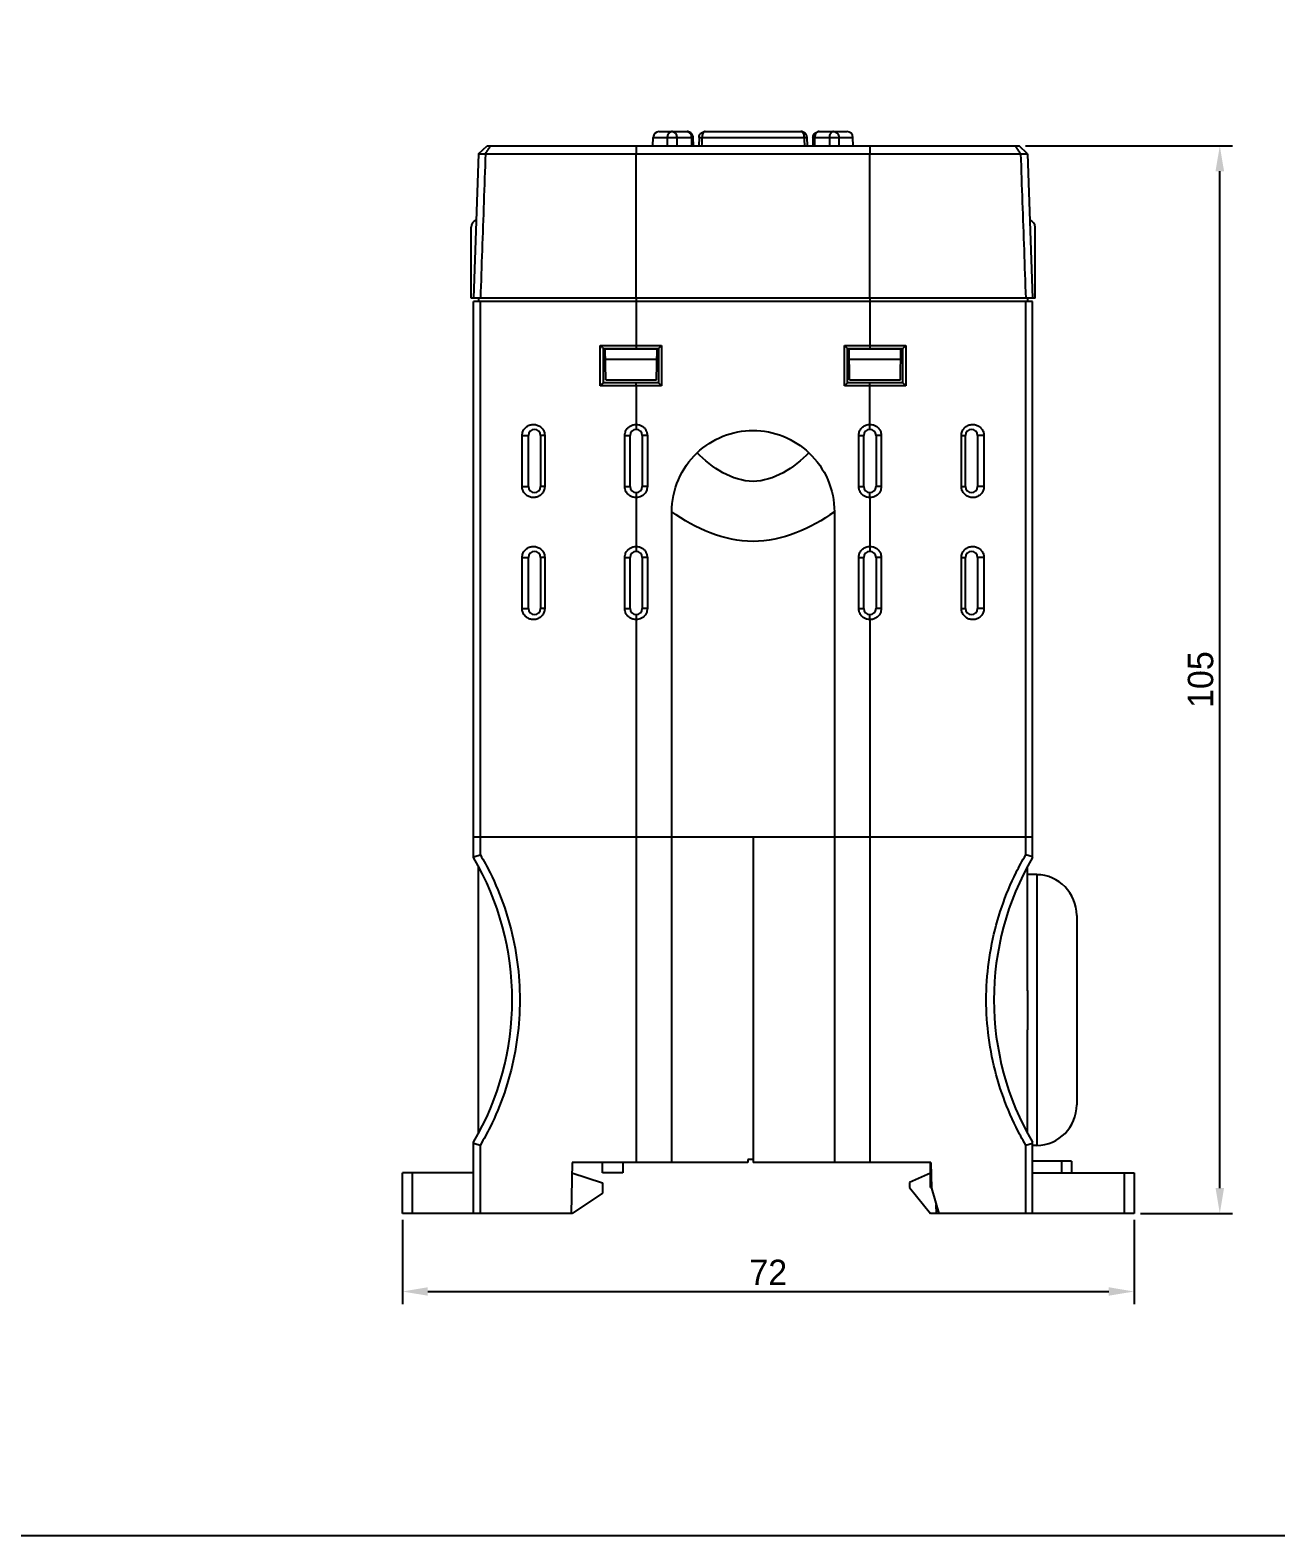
# Model space of a CAD drawing. Header units: millimetres. Extents: x 45 to 885, y 38 to 718.
# Drawn here: x 171.6 to 294.2, y 37.9 to 186 of the extents above; entities that cross this region are included whole.
import ezdxf

# ---------------------------------------------------------------- set-up
doc = ezdxf.new("R2010")
doc.units = ezdxf.units.MM
doc.layers.add('02___PRT_ALL_AXES', color=7, linetype='Continuous')
doc.styles.get("Standard").update_dxf_attribs({"font": 'BareunDotumPro1.ttf'})
doc.dimstyles.new('ISO-25', dxfattribs={"dimtxt": 2.5, "dimasz": 2.5, "dimexe": 1.25, "dimexo": 0.625, "dimtad": 1, "dimtxsty": 'Standard', "dimcen": 2.5, "dimadec": 0, "dimazin": 0, "dimtfac": 1, "dimtmove": 0, "dimatfit": 3, "dimfxl": 0, "dimarcsym": 0})

# ---------------------------------------------------------------- blocks, each defined once
blk = doc.blocks.new('*D14')
at = {"color": 0, "lineweight": -2}
for p, q in [((208.2, 69.02), (208.2, 60.72)), ((280.2, 69.02), (280.2, 60.72)), ((210.7, 61.97), (277.7, 61.97))]:
    blk.add_line(p, q, dxfattribs=at)
at = {"color": 0}
for points in [[(210.7, 62.39), (210.7, 61.56), (208.2, 61.97)], [(277.7, 61.56), (277.7, 62.39), (280.2, 61.97)]]:
    blk.add_solid(points, dxfattribs=at)
at = {"layer": 'Defpoints', "color": 0}
for p in [(208.2, 69.65), (280.2, 69.65), (280.2, 61.97)]:
    blk.add_point(p, dxfattribs=at)
at = {"color": 0, "insert": (244.2, 63.85), "char_height": 2.5, "attachment_point": 5}
blk.add_mtext('72', dxfattribs=at)
blk = doc.blocks.new('*D15')
at = {"color": 0, "lineweight": -2}
for p, q in [((269.5, 174.65), (289.88, 174.65)), ((288.63, 72.15), (288.63, 172.15)), ((280.83, 69.65), (289.88, 69.65))]:
    blk.add_line(p, q, dxfattribs=at)
at = {"color": 0}
for points in [[(289.05, 172.15), (288.21, 172.15), (288.63, 174.65)], [(288.21, 72.15), (289.05, 72.15), (288.63, 69.65)]]:
    blk.add_solid(points, dxfattribs=at)
at = {"layer": 'Defpoints', "color": 0}
for p in [(268.88, 174.65), (288.63, 174.65), (280.2, 69.65)]:
    blk.add_point(p, dxfattribs=at)
at = {"color": 0, "insert": (286.75, 122.15), "char_height": 2.5, "attachment_point": 5, "rotation": 90}
blk.add_mtext('105', dxfattribs=at)

msp = doc.modelspace()

# ---------------------------------------------------------------- linework, layer by layer
at = {"color": 7, "linetype": 'Continuous'}
for p, q in [((232.855, 174.648), (232.876, 175.464)), ((232.876, 175.464), (234.257, 175.464)), ((233.476, 176.048), (236.21, 176.048)), ((235.196, 175.464), (236.635, 175.464)), ((236.836, 174.648), (236.81, 175.467)), ((237.387, 175.474), (237.353, 174.648)), ((237.68, 175.464), (247.726, 175.464)), ((237.987, 176.048), (247.419, 176.048)), ((248.053, 174.648), (248.019, 175.474)), ((248.596, 175.467), (248.57, 174.648)), ((248.771, 175.464), (250.209, 175.464)), ((249.195, 176.048), (251.93, 176.048)), ((251.149, 175.464), (252.53, 175.464)), ((252.551, 174.648), (252.53, 175.464)), ((215.699, 173.849), (215.203, 159.648)), ((215.699, 173.849), (216.527, 174.648)), ((215.699, 173.855), (216.377, 173.856)), ((216.377, 173.849), (269.029, 173.849)), ((216.527, 174.648), (268.879, 174.648)), ((231.203, 159.648), (231.208, 173.849)), ((231.208, 174.648), (231.208, 173.849)), ((254.198, 174.648), (254.198, 173.849)), ((254.203, 159.648), (254.198, 173.849)), ((269.707, 173.849), (268.879, 174.648)), ((269.029, 173.856), (269.707, 173.855)), ((269.707, 173.849), (270.203, 159.648)), ((214.953, 159.648), (214.953, 166.648)), ((270.453, 159.648), (270.453, 166.648)), ((270.453, 159.648), (214.953, 159.648)), ((270.203, 159.348), (215.203, 159.348)), ((215.203, 104.648), (215.203, 159.348)), ((215.703, 159.648), (215.703, 159.348)), ((215.875, 104.917), (215.875, 159.348)), ((231.203, 159.348), (231.203, 154.698)), ((231.208, 159.648), (231.208, 159.348)), ((254.197, 159.648), (254.197, 159.348)), ((254.203, 159.348), (254.203, 154.998)), ((269.531, 104.917), (269.531, 159.348)), ((269.703, 159.648), (269.703, 159.348)), ((270.203, 104.648), (270.203, 159.348)), ((227.675, 151.048), (227.675, 154.998)), ((227.675, 154.998), (231.203, 154.998)), ((227.976, 154.698), (233.403, 154.698)), ((228.003, 151.348), (228.003, 154.698)), ((228.203, 151.648), (228.15, 154.701)), ((233.255, 154.648), (228.151, 154.648)), ((231.203, 154.998), (233.703, 154.998)), ((233.203, 151.648), (233.256, 154.701)), ((233.403, 154.698), (233.703, 154.998)), ((233.403, 154.698), (233.403, 151.348)), ((233.703, 154.998), (233.703, 151.048)), ((252.003, 154.698), (251.703, 154.998)), ((251.703, 151.048), (251.703, 154.998)), ((251.703, 154.998), (254.203, 154.998)), ((252.003, 154.698), (257.43, 154.698)), ((252.003, 151.348), (252.003, 154.698)), ((252.203, 151.648), (252.15, 154.701)), ((257.255, 154.648), (252.151, 154.648)), ((254.203, 154.998), (254.196, 154.698)), ((254.203, 154.998), (257.731, 154.998)), ((257.203, 151.648), (257.256, 154.701)), ((257.403, 154.698), (257.403, 151.348)), ((257.731, 154.998), (257.731, 151.048)), ((228.168, 153.648), (233.238, 153.648)), ((252.168, 153.648), (257.238, 153.648)), ((233.403, 151.348), (227.976, 151.348)), ((228.203, 151.648), (233.203, 151.648)), ((231.203, 151.048), (231.21, 151.348)), ((233.403, 151.348), (233.703, 151.048)), ((252.003, 151.348), (251.703, 151.048)), ((257.43, 151.348), (252.003, 151.348)), ((252.203, 151.648), (257.203, 151.648)), ((254.203, 146.748), (254.203, 151.348)), ((231.203, 151.048), (227.675, 151.048)), ((231.203, 151.048), (231.203, 147.248)), ((233.703, 151.048), (231.203, 151.048)), ((254.203, 151.048), (251.703, 151.048)), ((257.731, 151.048), (254.203, 151.048)), ((231.203, 147.248), (231.203, 146.748)), ((219.98, 141.148), (219.98, 146.148)), ((219.98, 146.148), (220.603, 146.148)), ((220.603, 141.148), (220.603, 146.148)), ((221.803, 146.148), (221.803, 141.148)), ((222.202, 146.148), (221.803, 146.148)), ((222.202, 146.148), (222.202, 141.148)), ((230.081, 141.148), (230.081, 146.148)), ((230.081, 146.148), (230.603, 146.148)), ((230.603, 141.148), (230.603, 146.148)), ((231.803, 146.148), (231.803, 141.148)), ((232.303, 146.148), (231.803, 146.148)), ((232.303, 146.148), (232.303, 141.148)), ((253.103, 141.148), (253.103, 146.148)), ((253.103, 146.148), (253.603, 146.148)), ((253.603, 141.148), (253.603, 146.148)), ((254.803, 146.148), (254.803, 141.148)), ((255.325, 146.148), (254.803, 146.148)), ((255.325, 146.148), (255.325, 141.148)), ((263.204, 141.148), (263.204, 146.148)), ((263.204, 146.148), (263.603, 146.148)), ((263.603, 141.148), (263.603, 146.148)), ((264.803, 146.148), (264.803, 141.148)), ((265.426, 146.148), (264.803, 146.148)), ((265.426, 146.148), (265.426, 141.148)), ((219.98, 141.148), (220.603, 141.148)), ((222.202, 141.148), (221.803, 141.148)), ((230.081, 141.148), (230.603, 141.148)), ((232.303, 141.148), (231.803, 141.148)), ((253.103, 141.148), (253.603, 141.148)), ((255.325, 141.148), (254.803, 141.148)), ((263.204, 141.148), (263.603, 141.148)), ((265.426, 141.148), (264.803, 141.148)), ((231.203, 140.548), (231.203, 135.248)), ((254.203, 140.049), (254.203, 140.548)), ((254.203, 140.048), (254.203, 134.748)), ((234.703, 74.648), (234.703, 138.648)), ((250.703, 138.648), (250.703, 74.648)), ((231.203, 135.248), (231.203, 134.748)), ((219.98, 129.148), (219.98, 134.148)), ((219.98, 134.148), (220.603, 134.148)), ((220.603, 129.148), (220.603, 134.148)), ((221.803, 134.148), (221.803, 129.148)), ((222.202, 134.148), (221.803, 134.148)), ((222.202, 134.148), (222.202, 129.148)), ((230.081, 129.148), (230.081, 134.148)), ((230.081, 134.148), (230.603, 134.148)), ((230.603, 129.148), (230.603, 134.148)), ((231.803, 134.148), (231.803, 129.148)), ((232.303, 134.148), (231.803, 134.148)), ((232.303, 134.148), (232.303, 129.148)), ((253.103, 129.148), (253.103, 134.148)), ((253.103, 134.148), (253.603, 134.148)), ((253.603, 129.148), (253.603, 134.148)), ((254.803, 134.148), (254.803, 129.148)), ((255.325, 134.148), (254.803, 134.148)), ((255.325, 134.148), (255.325, 129.148)), ((263.204, 129.148), (263.204, 134.148)), ((263.204, 134.148), (263.603, 134.148)), ((263.603, 129.148), (263.603, 134.148)), ((264.803, 134.148), (264.803, 129.148)), ((265.426, 134.148), (264.803, 134.148)), ((265.426, 134.148), (265.426, 129.148)), ((219.98, 129.148), (220.603, 129.148)), ((222.202, 129.148), (221.803, 129.148)), ((230.081, 129.148), (230.603, 129.148)), ((232.303, 129.148), (231.803, 129.148)), ((253.103, 129.148), (253.603, 129.148)), ((255.325, 129.148), (254.803, 129.148)), ((263.204, 129.148), (263.603, 129.148)), ((265.426, 129.148), (264.803, 129.148)), ((231.203, 128.548), (231.203, 74.648)), ((254.203, 128.049), (254.203, 128.548)), ((254.203, 128.048), (254.203, 74.648)), ((270.203, 106.648), (215.203, 106.648)), ((242.703, 106.648), (242.703, 74.648)), ((270.623, 102.967), (269.703, 102.983)), ((270.623, 102.967), (270.623, 76.33)), ((274.553, 98.967), (274.553, 80.329)), ((215.203, 69.648), (215.203, 76.648)), ((215.875, 69.648), (215.875, 76.379)), ((269.531, 69.648), (269.531, 76.379)), ((270.203, 69.648), (270.203, 76.648)), ((270.623, 76.33), (270.203, 76.322)), ((224.903, 74.648), (224.816, 69.648)), ((242.203, 74.648), (224.903, 74.648)), ((227.903, 73.648), (227.903, 74.648)), ((229.903, 74.648), (229.903, 73.648)), ((242.703, 74.948), (242.203, 74.948)), ((242.203, 74.948), (242.203, 74.648)), ((260.203, 74.648), (242.703, 74.648)), ((260.153, 72.198), (260.153, 74.648)), ((260.203, 74.648), (260.247, 72.148)), ((274.053, 74.798), (270.203, 74.798)), ((273.053, 74.798), (273.045, 73.648)), ((274.053, 74.798), (274.033, 73.648)), ((208.203, 69.648), (208.203, 73.648)), ((215.203, 73.648), (208.203, 73.648)), ((209.186, 69.648), (209.186, 73.648)), ((224.886, 73.654), (227.903, 72.648)), ((229.903, 73.648), (227.903, 73.648)), ((227.903, 72.648), (227.903, 71.648)), ((260.153, 73.598), (258.103, 72.698)), ((258.103, 72.698), (258.103, 72.198)), ((260.153, 73.198), (260.228, 73.2)), ((270.203, 73.648), (280.203, 73.648)), ((279.22, 73.648), (279.22, 69.648)), ((280.203, 73.648), (280.203, 69.648)), ((227.903, 71.648), (224.903, 69.648)), ((258.103, 72.198), (260.153, 69.648)), ((260.153, 72.198), (260.246, 72.197)), ((260.247, 72.148), (260.99, 69.648)), ((224.903, 69.648), (208.203, 69.648)), ((280.203, 69.648), (260.153, 69.648)), ((260.743, 69.648), (260.727, 70.532))]:
    msp.add_line(p, q, dxfattribs=at)
msp.add_lwpolyline([(45.491, 618.976), (885.408, 618.976), (885.408, 37.938), (45.491, 37.938)], close=True)
for centre, radius, start, end in [((233.476, 175.448), 0.6, 90, 178.5), ((251.93, 175.448), 0.6, 1.5, 90), ((215.653, 166.648), 0.7, 105.06861, 180), ((269.753, 166.648), 0.7, 0, 74.93139), ((221.203, 146.148), 0.6, 0, 180), ((231.203, 146.148), 0.6, 0, 180), ((254.203, 146.148), 0.6, 0, 180), ((264.203, 146.148), 0.6, 0, 180), ((221.203, 141.148), 0.6, 180, 0), ((231.203, 141.148), 0.6, 180, 0), ((254.203, 141.148), 0.6, 180, 0), ((264.203, 141.148), 0.6, 180, 0), ((221.203, 134.148), 0.6, 0, 180), ((231.203, 134.148), 0.6, 0, 180), ((254.203, 134.148), 0.6, 0, 180), ((264.203, 134.148), 0.6, 0, 180), ((221.203, 129.148), 0.6, 180, 0), ((231.203, 129.148), 0.6, 180, 0), ((254.203, 129.148), 0.6, 180, 0), ((264.203, 129.148), 0.6, 180, 0), ((191.313, 90.648), 27.689, 329.62833, 30.37167), ((294.092, 90.648), 27.689, 149.62833, 210.37167), ((270.553, 98.967), 4, 0, 89), ((270.553, 80.329), 4, 271, 0)]:
    msp.add_arc(centre, radius, start, end, dxfattribs=at)
for points in [[(234.257, 175.464), (234.256, 175.192), (234.255, 174.92), (234.253, 174.648)], [(235.196, 175.464), (235.195, 175.192), (235.194, 174.92), (235.192, 174.648)], [(236.635, 175.464), (236.643, 175.192), (236.652, 174.92), (236.661, 174.648)], [(236.724, 175.759), (236.708, 175.784), (236.691, 175.808), (236.672, 175.831)], [(236.786, 175.619), (236.778, 175.646), (236.767, 175.673), (236.755, 175.699)], [(237.413, 175.624), (237.421, 175.651), (237.432, 175.678), (237.444, 175.703)], [(237.68, 175.464), (237.668, 175.192), (237.656, 174.92), (237.644, 174.648)], [(247.726, 175.464), (247.738, 175.192), (247.75, 174.92), (247.762, 174.648)], [(248.771, 175.464), (248.763, 175.192), (248.754, 174.92), (248.745, 174.648)], [(250.209, 175.464), (250.211, 175.192), (250.212, 174.92), (250.214, 174.648)], [(251.149, 175.464), (251.15, 175.192), (251.151, 174.92), (251.153, 174.648)], [(234.703, 138.648), (234.703, 139.724), (235.146, 141.898), (236.419, 143.715), (237.2, 144.455)], [(248.206, 144.455), (246.765, 142.984), (242.703, 140.312), (238.641, 142.984), (237.2, 144.455)], [(248.206, 144.455), (248.987, 143.715), (250.26, 141.898), (250.703, 139.724), (250.703, 138.648)], [(250.703, 138.648), (248.408, 136.98), (242.703, 134.502), (236.998, 136.98), (234.703, 138.648)]]:
    msp.add_open_spline(points, degree=3, dxfattribs=at)
for points, knots in [([(234.772, 176.048), (234.727, 176.048), (234.634, 176.034), (234.507, 175.971), (234.399, 175.873), (234.319, 175.748), (234.27, 175.609), (234.258, 175.512), (234.257, 175.464)], [0, 0, 0, 0, 0.13624454, 0.27555328, 0.42026591, 0.56889954, 0.71616687, 0.85939691, 0.85939691, 0.85939691, 0.85939691]), ([(234.257, 175.464), (234.289, 175.466), (234.362, 175.469), (234.484, 175.472), (234.625, 175.474), (234.776, 175.474), (234.926, 175.472), (235.066, 175.469), (235.155, 175.466), (235.196, 175.464)], [0, 0, 0, 0, 0.09629911, 0.22064673, 0.36477543, 0.51902036, 0.67305686, 0.81654017, 0.93994838, 0.93994838, 0.93994838, 0.93994838]), ([(234.772, 176.048), (234.81, 176.048), (234.888, 176.033), (234.993, 175.969), (235.081, 175.87), (235.146, 175.746), (235.186, 175.607), (235.196, 175.512), (235.196, 175.464)], [0, 0, 0, 0, 0.11270879, 0.23244124, 0.36365203, 0.50496935, 0.64955037, 0.7924155, 0.7924155, 0.7924155, 0.7924155]), ([(236.21, 176.048), (236.247, 176.048), (236.323, 176.034), (236.426, 175.973), (236.514, 175.878), (236.58, 175.756), (236.623, 175.615), (236.634, 175.515), (236.635, 175.464)], [0, 0, 0, 0, 0.10995726, 0.22654436, 0.35372959, 0.49240683, 0.64012653, 0.79246253, 0.79246253, 0.79246253, 0.79246253]), ([(236.81, 175.467), (236.809, 175.519), (236.792, 175.621), (236.729, 175.763), (236.633, 175.884), (236.508, 175.977), (236.365, 176.035), (236.262, 176.048), (236.21, 176.048)], [0, 0, 0, 0, 0.15361284, 0.30706417, 0.46046817, 0.6137678, 0.76720805, 0.92080542, 0.92080542, 0.92080542, 0.92080542]), ([(236.635, 175.464), (236.665, 175.465), (236.726, 175.47), (236.758, 175.461), (236.816, 175.473), (236.81, 175.468)], [0, 0, 0, 0, 0.09189576, 0.15154966, 0.17546559, 0.17546559, 0.17546559, 0.17546559]), ([(237.387, 175.474), (237.39, 175.524), (237.407, 175.626), (237.47, 175.766), (237.567, 175.886), (237.691, 175.978), (237.834, 176.035), (237.936, 176.048), (237.987, 176.048)], [0, 0, 0, 0, 0.15252293, 0.30494675, 0.45734737, 0.60968184, 0.7621025, 0.91461845, 0.91461845, 0.91461845, 0.91461845]), ([(237.387, 175.474), (237.392, 175.478), (237.422, 175.468), (237.475, 175.475), (237.568, 175.467), (237.64, 175.466), (237.68, 175.464)], [0, 0, 0, 0, 0.01929018, 0.07755288, 0.17086862, 0.29305515, 0.29305515, 0.29305515, 0.29305515]), ([(237.987, 176.048), (237.959, 176.048), (237.899, 176.031), (237.824, 175.965), (237.762, 175.866), (237.716, 175.743), (237.688, 175.606), (237.681, 175.511), (237.68, 175.464)], [0, 0, 0, 0, 0.08272935, 0.17898362, 0.29513335, 0.42873384, 0.57057733, 0.71307656, 0.71307656, 0.71307656, 0.71307656]), ([(247.419, 176.048), (247.447, 176.048), (247.507, 176.031), (247.582, 175.965), (247.644, 175.866), (247.69, 175.743), (247.718, 175.606), (247.725, 175.511), (247.726, 175.464)], [0, 0, 0, 0, 0.08272981, 0.17898447, 0.29513429, 0.42873459, 0.57057774, 0.71307655, 0.71307655, 0.71307655, 0.71307655]), ([(248.019, 175.474), (248.016, 175.524), (247.999, 175.626), (247.936, 175.766), (247.839, 175.886), (247.715, 175.978), (247.572, 176.035), (247.47, 176.048), (247.419, 176.048)], [0, 0, 0, 0, 0.15252289, 0.30494672, 0.45734734, 0.60968183, 0.76210249, 0.91461845, 0.91461845, 0.91461845, 0.91461845]), ([(247.726, 175.464), (247.766, 175.466), (247.838, 175.467), (247.931, 175.475), (247.984, 175.468), (248.013, 175.478), (248.019, 175.474)], [0, 0, 0, 0, 0.1221673, 0.21549198, 0.27375938, 0.2930552, 0.2930552, 0.2930552, 0.2930552]), ([(248.596, 175.468), (248.59, 175.473), (248.648, 175.461), (248.68, 175.47), (248.741, 175.465), (248.771, 175.464)], [0, 0, 0, 0, 0.02390993, 0.08355492, 0.17546587, 0.17546587, 0.17546587, 0.17546587]), ([(248.596, 175.467), (248.597, 175.519), (248.614, 175.621), (248.677, 175.763), (248.773, 175.884), (248.898, 175.977), (249.041, 176.035), (249.144, 176.048), (249.195, 176.048)], [0, 0, 0, 0, 0.15361297, 0.30706427, 0.46046824, 0.61376785, 0.76720807, 0.92080542, 0.92080542, 0.92080542, 0.92080542]), ([(249.195, 176.048), (249.159, 176.048), (249.083, 176.034), (248.98, 175.973), (248.892, 175.878), (248.826, 175.756), (248.783, 175.615), (248.772, 175.515), (248.771, 175.464)], [0, 0, 0, 0, 0.10995731, 0.22654428, 0.35372959, 0.4924069, 0.64012642, 0.79246253, 0.79246253, 0.79246253, 0.79246253]), ([(250.634, 176.048), (250.596, 176.048), (250.518, 176.033), (250.413, 175.969), (250.325, 175.87), (250.26, 175.746), (250.22, 175.607), (250.21, 175.512), (250.209, 175.464)], [0, 0, 0, 0, 0.11270935, 0.23244214, 0.36365291, 0.50497, 0.64955074, 0.79241549, 0.79241549, 0.79241549, 0.79241549]), ([(250.209, 175.464), (250.251, 175.466), (250.339, 175.469), (250.48, 175.472), (250.63, 175.474), (250.781, 175.474), (250.922, 175.472), (251.044, 175.469), (251.117, 175.466), (251.149, 175.464)], [0, 0, 0, 0, 0.1233847, 0.26687139, 0.42090585, 0.57515141, 0.71928332, 0.84362951, 0.93994839, 0.93994839, 0.93994839, 0.93994839]), ([(250.634, 176.048), (250.679, 176.048), (250.771, 176.034), (250.899, 175.971), (251.007, 175.873), (251.087, 175.748), (251.136, 175.609), (251.148, 175.512), (251.149, 175.464)], [0, 0, 0, 0, 0.1362438, 0.27555215, 0.4202648, 0.56889873, 0.71616644, 0.85939692, 0.85939692, 0.85939692, 0.85939692]), ([(216.377, 173.849), (216.321, 172.269), (216.209, 169.111), (216.042, 164.378), (215.93, 161.224), (215.874, 159.648)], [0, 0, 0, 0, 4.7419161, 9.479585, 14.2093843, 14.2093843, 14.2093843, 14.2093843]), ([(216.377, 173.849), (216.434, 173.935), (216.538, 174.116), (216.718, 174.378), (216.834, 174.558), (216.894, 174.648)], [0, 0, 0, 0, 0.30801502, 0.62673392, 0.95240282, 0.95240282, 0.95240282, 0.95240282]), ([(269.029, 173.849), (268.972, 173.935), (268.868, 174.116), (268.688, 174.378), (268.571, 174.558), (268.512, 174.648)], [0, 0, 0, 0, 0.30801006, 0.62672901, 0.95240283, 0.95240283, 0.95240283, 0.95240283]), ([(269.029, 173.849), (269.085, 172.269), (269.197, 169.111), (269.364, 164.378), (269.476, 161.224), (269.532, 159.648)], [0, 0, 0, 0, 4.7419163, 9.4795852, 14.2093843, 14.2093843, 14.2093843, 14.2093843]), ([(227.976, 154.698), (227.943, 154.731), (227.876, 154.798), (227.776, 154.898), (227.709, 154.965), (227.675, 154.998)], [0, 0, 0, 0, 0.14119249, 0.28284495, 0.42492348, 0.42492348, 0.42492348, 0.42492348]), ([(257.43, 154.698), (257.463, 154.731), (257.53, 154.798), (257.63, 154.898), (257.697, 154.965), (257.731, 154.998)], [0, 0, 0, 0, 0.1411922, 0.28284437, 0.4249228, 0.4249228, 0.4249228, 0.4249228]), ([(227.976, 151.348), (227.943, 151.315), (227.876, 151.249), (227.776, 151.148), (227.709, 151.082), (227.675, 151.048)], [0, 0, 0, 0, 0.14119249, 0.28284495, 0.42492348, 0.42492348, 0.42492348, 0.42492348]), ([(257.43, 151.348), (257.463, 151.315), (257.53, 151.249), (257.63, 151.148), (257.697, 151.082), (257.731, 151.048)], [0, 0, 0, 0, 0.1411922, 0.28284437, 0.4249228, 0.4249228, 0.4249228, 0.4249228]), ([(219.98, 146.148), (219.98, 146.223), (220, 146.418), (220.116, 146.717), (220.353, 146.997), (220.666, 147.186), (221.019, 147.265), (221.379, 147.231), (221.714, 147.083), (221.986, 146.834), (222.159, 146.515), (222.201, 146.275), (222.202, 146.154), (222.202, 146.148)], [0, 0, 0, 0, 0.2251407, 0.5816542, 0.9460881, 1.3059673, 1.6587, 2.0119067, 2.3730002, 2.7392613, 3.0978757, 3.4403777, 3.45869, 3.45869, 3.45869, 3.45869]), ([(230.081, 146.148), (230.081, 146.242), (230.106, 146.437), (230.222, 146.713), (230.413, 146.952), (230.658, 147.127), (230.928, 147.229), (231.113, 147.249), (231.203, 147.248)], [0, 0, 0, 0, 0.2825949, 0.5802685, 0.8871319, 1.1892516, 1.4733925, 1.7425521, 1.7425521, 1.7425521, 1.7425521]), ([(231.203, 147.248), (231.292, 147.248), (231.477, 147.226), (231.746, 147.121), (231.984, 146.941), (232.167, 146.707), (232.277, 146.436), (232.303, 146.245), (232.303, 146.148)], [0, 0, 0, 0, 0.2677824, 0.5535008, 0.8538571, 1.1538191, 1.4325805, 1.7229137, 1.7229137, 1.7229137, 1.7229137]), ([(237.2, 144.455), (237.93, 145.146), (239.668, 146.262), (241.698, 146.648), (242.703, 146.648)], [0, 0, 0, 0, 3.0161978, 6.0323957, 6.0323957, 6.0323957, 6.0323957]), ([(242.703, 146.648), (243.708, 146.648), (245.738, 146.262), (247.476, 145.146), (248.206, 144.455)], [0, 0, 0, 0, 3.0161978, 6.0323957, 6.0323957, 6.0323957, 6.0323957]), ([(253.103, 146.148), (253.103, 146.261), (253.14, 146.495), (253.303, 146.815), (253.562, 147.065), (253.874, 147.217), (254.097, 147.248), (254.203, 147.248)], [0, 0, 0, 0, 0.3394546, 0.6970018, 1.0580584, 1.40182, 1.72069, 1.72069, 1.72069, 1.72069]), ([(254.203, 147.248), (254.294, 147.249), (254.482, 147.228), (254.756, 147.124), (254.999, 146.945), (255.186, 146.71), (255.299, 146.437), (255.323, 146.246), (255.325, 146.148)], [0, 0, 0, 0, 0.2726555, 0.5629083, 0.8670848, 1.1698951, 1.4503594, 1.7425563, 1.7425563, 1.7425563, 1.7425563]), ([(263.204, 146.148), (263.204, 146.222), (263.224, 146.415), (263.339, 146.714), (263.575, 146.995), (263.888, 147.184), (264.24, 147.265), (264.6, 147.231), (264.935, 147.085), (265.207, 146.837), (265.381, 146.519), (265.425, 146.277), (265.426, 146.155), (265.426, 146.148)], [0, 0, 0, 0, 0.2221324, 0.5783093, 0.9430485, 1.3031694, 1.6558879, 2.0089427, 2.3693972, 2.7348392, 3.093664, 3.4376325, 3.4587044, 3.4587044, 3.4587044, 3.4587044]), ([(222.202, 141.148), (222.202, 141.074), (222.182, 140.881), (222.067, 140.582), (221.831, 140.301), (221.518, 140.112), (221.166, 140.032), (220.806, 140.065), (220.471, 140.212), (220.199, 140.46), (220.024, 140.777), (219.981, 141.02), (219.98, 141.141), (219.98, 141.148)], [0, 0, 0, 0, 0.2221324, 0.5783093, 0.9430485, 1.3031694, 1.6558879, 2.0089427, 2.3693972, 2.7348392, 3.093664, 3.4376325, 3.4587044, 3.4587044, 3.4587044, 3.4587044]), ([(231.203, 140.048), (231.112, 140.047), (230.923, 140.069), (230.649, 140.173), (230.406, 140.353), (230.22, 140.587), (230.107, 140.859), (230.082, 141.051), (230.081, 141.148)], [0, 0, 0, 0, 0.2731157, 0.5638772, 0.8679502, 1.1700932, 1.4505533, 1.7425462, 1.7425462, 1.7425462, 1.7425462]), ([(232.303, 141.148), (232.303, 141.054), (232.278, 140.861), (232.165, 140.586), (231.978, 140.347), (231.737, 140.173), (231.473, 140.069), (231.291, 140.048), (231.203, 140.048)], [0, 0, 0, 0, 0.2815, 0.5773614, 0.8813421, 1.1797974, 1.4587865, 1.7229143, 1.7229143, 1.7229143, 1.7229143]), ([(254.203, 140.048), (254.114, 140.048), (253.928, 140.071), (253.66, 140.176), (253.421, 140.356), (253.239, 140.59), (253.129, 140.861), (253.103, 141.052), (253.103, 141.148)], [0, 0, 0, 0, 0.2682515, 0.5544854, 0.8547426, 1.1540319, 1.4327726, 1.7229039, 1.7229039, 1.7229039, 1.7229039]), ([(255.325, 141.148), (255.325, 141.054), (255.299, 140.859), (255.184, 140.583), (254.993, 140.344), (254.747, 140.169), (254.478, 140.067), (254.293, 140.047), (254.203, 140.048)], [0, 0, 0, 0, 0.2829679, 0.5808845, 0.8878608, 1.1902012, 1.4736991, 1.7425545, 1.7425545, 1.7425545, 1.7425545]), ([(265.426, 141.148), (265.426, 141.073), (265.406, 140.879), (265.29, 140.579), (265.053, 140.299), (264.74, 140.111), (264.387, 140.032), (264.027, 140.066), (263.692, 140.213), (263.42, 140.463), (263.247, 140.781), (263.205, 141.022), (263.204, 141.142), (263.204, 141.148)], [0, 0, 0, 0, 0.2251407, 0.5816542, 0.9460881, 1.3059673, 1.6587, 2.0119067, 2.3730002, 2.7392613, 3.0978757, 3.4403777, 3.45869, 3.45869, 3.45869, 3.45869]), ([(219.98, 134.148), (219.98, 134.223), (220, 134.418), (220.116, 134.717), (220.353, 134.997), (220.666, 135.186), (221.019, 135.265), (221.379, 135.231), (221.714, 135.083), (221.986, 134.834), (222.159, 134.515), (222.201, 134.275), (222.202, 134.154), (222.202, 134.148)], [0, 0, 0, 0, 0.2251407, 0.5816542, 0.9460881, 1.3059673, 1.6587, 2.0119067, 2.3730002, 2.7392613, 3.0978757, 3.4403777, 3.45869, 3.45869, 3.45869, 3.45869]), ([(230.081, 134.148), (230.081, 134.242), (230.106, 134.437), (230.222, 134.713), (230.413, 134.952), (230.658, 135.127), (230.928, 135.229), (231.113, 135.249), (231.203, 135.248)], [0, 0, 0, 0, 0.2825949, 0.5802685, 0.8871319, 1.1892516, 1.4733925, 1.7425521, 1.7425521, 1.7425521, 1.7425521]), ([(231.203, 135.248), (231.292, 135.248), (231.477, 135.226), (231.746, 135.121), (231.984, 134.941), (232.167, 134.707), (232.277, 134.436), (232.303, 134.245), (232.303, 134.148)], [0, 0, 0, 0, 0.2677824, 0.5535008, 0.8538571, 1.1538191, 1.4325805, 1.7229137, 1.7229137, 1.7229137, 1.7229137]), ([(253.103, 134.148), (253.103, 134.261), (253.14, 134.495), (253.303, 134.815), (253.562, 135.065), (253.874, 135.217), (254.097, 135.248), (254.203, 135.248)], [0, 0, 0, 0, 0.3394546, 0.6970018, 1.0580584, 1.40182, 1.72069, 1.72069, 1.72069, 1.72069]), ([(254.203, 135.248), (254.294, 135.249), (254.482, 135.228), (254.756, 135.124), (254.999, 134.945), (255.186, 134.71), (255.299, 134.437), (255.323, 134.246), (255.325, 134.148)], [0, 0, 0, 0, 0.2726555, 0.5629083, 0.8670848, 1.1698951, 1.4503594, 1.7425563, 1.7425563, 1.7425563, 1.7425563]), ([(263.204, 134.148), (263.204, 134.222), (263.224, 134.415), (263.339, 134.714), (263.575, 134.995), (263.888, 135.184), (264.24, 135.265), (264.6, 135.231), (264.935, 135.085), (265.207, 134.837), (265.381, 134.519), (265.425, 134.277), (265.426, 134.155), (265.426, 134.148)], [0, 0, 0, 0, 0.2221324, 0.5783093, 0.9430485, 1.3031694, 1.6558879, 2.0089427, 2.3693972, 2.7348392, 3.093664, 3.4376325, 3.4587044, 3.4587044, 3.4587044, 3.4587044]), ([(222.202, 129.148), (222.202, 129.074), (222.182, 128.881), (222.067, 128.582), (221.831, 128.301), (221.518, 128.112), (221.166, 128.032), (220.806, 128.065), (220.471, 128.212), (220.199, 128.46), (220.024, 128.777), (219.981, 129.02), (219.98, 129.141), (219.98, 129.148)], [0, 0, 0, 0, 0.2221324, 0.5783093, 0.9430485, 1.3031694, 1.6558879, 2.0089427, 2.3693972, 2.7348392, 3.093664, 3.4376325, 3.4587044, 3.4587044, 3.4587044, 3.4587044]), ([(231.203, 128.048), (231.112, 128.047), (230.923, 128.069), (230.649, 128.173), (230.406, 128.353), (230.22, 128.587), (230.107, 128.859), (230.082, 129.051), (230.081, 129.148)], [0, 0, 0, 0, 0.2731157, 0.5638772, 0.8679502, 1.1700932, 1.4505533, 1.7425462, 1.7425462, 1.7425462, 1.7425462]), ([(232.303, 129.148), (232.303, 129.054), (232.278, 128.861), (232.165, 128.586), (231.978, 128.347), (231.737, 128.173), (231.473, 128.069), (231.291, 128.048), (231.203, 128.048)], [0, 0, 0, 0, 0.2815, 0.5773614, 0.8813421, 1.1797974, 1.4587865, 1.7229143, 1.7229143, 1.7229143, 1.7229143]), ([(254.203, 128.048), (254.114, 128.048), (253.928, 128.071), (253.66, 128.176), (253.421, 128.356), (253.239, 128.59), (253.129, 128.861), (253.103, 129.052), (253.103, 129.148)], [0, 0, 0, 0, 0.2682515, 0.5544854, 0.8547426, 1.1540319, 1.4327726, 1.7229039, 1.7229039, 1.7229039, 1.7229039]), ([(255.325, 129.148), (255.325, 129.054), (255.299, 128.859), (255.184, 128.583), (254.993, 128.344), (254.747, 128.169), (254.478, 128.067), (254.293, 128.047), (254.203, 128.048)], [0, 0, 0, 0, 0.2829679, 0.5808845, 0.8878608, 1.1902012, 1.4736991, 1.7425545, 1.7425545, 1.7425545, 1.7425545]), ([(265.426, 129.148), (265.426, 129.073), (265.406, 128.879), (265.29, 128.579), (265.053, 128.299), (264.74, 128.111), (264.387, 128.032), (264.027, 128.066), (263.692, 128.213), (263.42, 128.463), (263.247, 128.781), (263.205, 129.022), (263.204, 129.142), (263.204, 129.148)], [0, 0, 0, 0, 0.2251407, 0.5816542, 0.9460881, 1.3059673, 1.6587, 2.0119067, 2.3730002, 2.7392613, 3.0978757, 3.4403777, 3.45869, 3.45869, 3.45869, 3.45869]), ([(215.203, 104.74), (215.277, 104.759), (215.425, 104.797), (215.649, 104.858), (215.799, 104.896), (215.875, 104.917)], [0, 0, 0, 0, 0.2286483, 0.46027259, 0.69459092, 0.69459092, 0.69459092, 0.69459092]), ([(215.875, 104.918), (216.211, 104.342), (217.107, 102.678), (218.313, 99.784), (219.281, 96.204), (219.773, 92.512), (219.773, 88.785), (219.281, 85.093), (218.313, 81.513), (217.107, 78.619), (216.211, 76.954), (215.875, 76.379)], [0, 0, 0, 0, 1.9998765, 5.6661703, 9.3777112, 13.0949377, 16.8078541, 20.5249723, 24.2364529, 27.9027914, 29.9028215, 29.9028215, 29.9028215, 29.9028215]), ([(269.531, 76.379), (269.198, 76.949), (268.304, 78.608), (267.097, 81.499), (266.126, 85.084), (265.633, 88.782), (265.633, 92.514), (266.126, 96.212), (267.097, 99.797), (268.303, 102.688), (269.198, 104.348), (269.531, 104.918)], [0, 0, 0, 0, 1.9805142, 5.6521341, 9.3692716, 13.0921215, 16.810609, 20.5333501, 24.2504276, 27.9220928, 29.9027615, 29.9027615, 29.9027615, 29.9027615]), ([(270.203, 104.74), (270.129, 104.759), (269.981, 104.797), (269.757, 104.858), (269.607, 104.896), (269.531, 104.917)], [0, 0, 0, 0, 0.22862633, 0.46024965, 0.69458836, 0.69458836, 0.69458836, 0.69458836]), ([(269.703, 91.559), (269.703, 91.211), (269.699, 90.349), (269.698, 89.063), (269.703, 88.125), (269.703, 87.702)], [0, 0, 0, 0, 1.0434216, 2.5871005, 3.8568484, 3.8568484, 3.8568484, 3.8568484]), ([(215.203, 76.557), (215.277, 76.538), (215.425, 76.499), (215.649, 76.439), (215.799, 76.4), (215.875, 76.379)], [0, 0, 0, 0, 0.22864835, 0.46027262, 0.69459076, 0.69459076, 0.69459076, 0.69459076]), ([(269.531, 76.379), (269.607, 76.4), (269.757, 76.439), (269.981, 76.499), (270.129, 76.538), (270.203, 76.557)], [0, 0, 0, 0, 0.23433891, 0.46596224, 0.69458852, 0.69458852, 0.69458852, 0.69458852])]:
    msp.add_open_spline(points, degree=3, knots=knots, dxfattribs=at)
at = {"layer": '02___PRT_ALL_AXES', "color": 7, "linetype": 'Continuous'}
for p, q in [((215.703, 77.543), (215.703, 103.75)), ((269.703, 91.547), (269.703, 103.742)), ((269.703, 77.55), (269.703, 87.711))]:
    msp.add_line(p, q, dxfattribs=at)

# ---------------------------------------------------------------- dimensions: what is measured, and where the dimension line sits
dim = msp.add_linear_dim(base=(288.63, 174.648), p1=(280.203, 69.648), p2=(268.879, 174.648), angle=90, dimstyle='ISO-25', override={"dimfxl": 3})
dim.commit()
dim.dimension.update_dxf_attribs({"geometry": '*D15', "text_midpoint": (286.755, 122.148)})
dim = msp.add_linear_dim(base=(280.203, 61.972), p1=(208.203, 69.648), p2=(280.203, 69.648), dimstyle='ISO-25', override={"dimfxl": 3})
dim.commit()
dim.dimension.update_dxf_attribs({"geometry": '*D14', "text_midpoint": (244.203, 63.847)})

doc.saveas('drawing.dxf')
